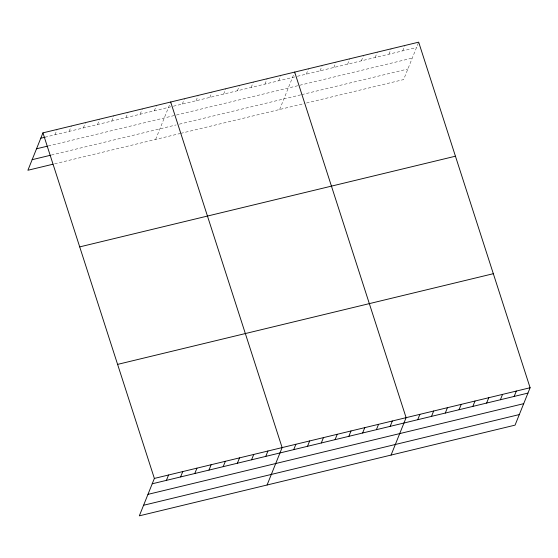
<?xml version="1.0" encoding="UTF-8"?>
<svg xmlns="http://www.w3.org/2000/svg" width="558" height="558" viewBox="0 0 558 558"><rect width="100%" height="100%" fill="white"/><g stroke="black" fill="none" stroke-linecap="round" stroke-linejoin="round"><path stroke-width="0.42" stroke-dasharray="2.79 2.09" d="M54.977 134.792L57.132 129.435M69.171 131.367L71.326 126.003M83.365 127.942L85.52 122.579M97.559 124.518L99.715 119.154M111.753 121.093L113.909 115.729M125.948 117.661L128.103 112.304M140.142 114.237L142.297 108.873M154.336 110.812L156.491 105.448M155.647 139.43L170.685 102.023M182.306 104.06L184.461 98.696M196.081 100.733L198.236 95.369M209.857 97.406L212.012 92.049M223.639 94.086L225.795 88.722M237.415 90.759L239.57 85.395M251.191 87.432L253.346 82.068M264.966 84.105L267.122 78.748M278.742 80.784L280.897 75.421M279.642 109.501L294.673 72.094M306.3 74.13L308.455 68.767M320.076 70.803L322.231 65.446M333.851 67.483L336.007 62.119M347.627 64.156L349.782 58.792M361.403 60.829L363.558 55.465M375.178 57.502L377.334 52.145M388.961 54.182L391.116 48.818M402.736 50.855L404.892 45.491M418.361 42.931L403.629 79.571L303.95 103.628M44.954 137.212L172.582 106.404M173.392 106.208L296.57 76.481M297.379 76.286L416.512 47.528M48.218 145.973L175.624 115.22M176.433 115.025L412.257 58.102M51.357 155.054L176.105 124.943M179.348 124.162L300.908 94.818M301.718 94.623L407.884 68.997M54.621 163.815L179.962 133.557M180.771 133.362L303.14 103.823"/><path stroke-width="0.84" d="M42.938 132.86L154.371 478.429L139.333 515.836L515.062 425.14L530.1 387.74L418.667 42.164L42.938 132.86L27.9 170.26L52.947 164.219M166.41 480.368L168.565 475.004M180.604 476.937L182.759 471.58M194.798 473.512L196.953 468.148M208.992 470.087L211.147 464.723M223.186 466.662L225.341 461.299M237.38 463.238L239.535 457.874M251.574 459.806L253.73 454.449M265.768 456.381L267.924 451.017M267.08 485L282.118 447.593L170.685 102.023M293.738 449.629L295.893 444.266M307.514 446.309L309.669 440.946M321.289 442.982L323.452 437.618M335.072 439.655L337.227 434.291M348.848 436.328L351.003 430.964M362.623 433.001L364.779 427.644M376.399 429.681L378.554 424.317M390.175 426.354L392.33 420.99M391.074 455.07L406.112 417.663L294.673 72.094M417.733 419.7L419.888 414.343M431.508 416.38L433.664 411.016M445.284 413.053L447.439 407.689M459.06 409.725L461.215 404.362M472.835 406.398L474.991 401.042M486.611 403.078L488.773 397.715M500.393 399.751L502.549 394.387M514.169 396.424L516.324 391.06M40.783 138.224L44.954 137.212M36.528 148.791L47.381 146.175M32.148 159.686L50.52 155.257M79.71 246.894L455.44 156.205M117.599 364.388L493.328 273.699M154.371 478.429L530.1 387.74M152.215 483.793L527.945 393.097M147.961 494.367L523.697 403.671M143.587 505.262L519.317 414.566"/></g></svg>
